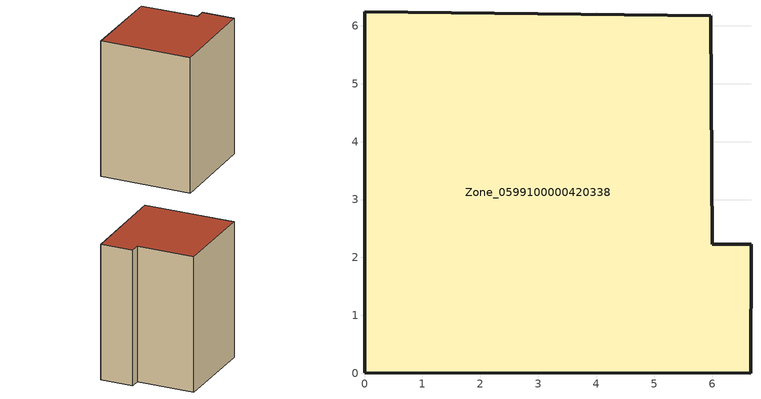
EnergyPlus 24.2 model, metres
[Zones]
Zone_0599100000420338
 floor ground (C_G): 0,0.01 0.01,6.24 5.97,6.17 6,2.23 6.67,2.23 6.67,0 z0
 wall outside (C_F): 6.67,2.23 6,2.23 5.97,6.17 0.01,6.24 0,0.01 6.67,0 6.67,2.23 z0:9.41
 roof outside (C_R): 0,0.01 6.67,0 6.67,2.23 6,2.23 5.97,6.17 0.01,6.24 z9.41
[BUILDING]
Pand.0599100000420338: North Axis=0; Terrain=City; Loads Convergence Tolerance Value=0.04; Temperature Convergence Tolerance Value=0.4; Solar Distribution=FullExterior; Maximum Number of Warmup Days=25; Minimum Number of Warmup Days=1
[Site:Location]
Rotterdam.The.Hague.AP_ZH_NLD Design_Conditions: Latitude=51.96; Longitude=4.45; Time Zone=1; Elevation=-4.5
[SITE:GROUNDTEMPERATURE:BUILDINGSURFACE]
18, 18, 18, 18, 18, 18, 18, 18, 18, 18, 18, 18
[MATERIAL] Thermal Absorptance=0.9; Solar Absorptance=0.7; Visible Absorptance=0.7
Name | Roughness | Thickness | Conductivity | Density | Specific Heat
G.TC.2006-2014 | MediumSmooth | 0.15 | 0.06 | 540 | 1210
F.TC.2006-2014 | Rough | 0.3 | 0.12 | 1920 | 840
R.TC.2006-2014 | MediumRough | 0.2 | 0.08 | 1500 | 1000
[CONSTRUCTION]
C_G: G.TC.2006-2014
C_F: F.TC.2006-2014
C_R: R.TC.2006-2014
[ZONE]
Zone_0599100000420338: Type=1; Multiplier=1; Ceiling Height=Autocalculate; Volume=Autocalculate; Floor Area=autocalculate; Part of Total Floor Area=Yes
[ZONEINFILTRATION:DESIGNFLOWRATE]
Infil_Zone_0599100000420338: Zone or ZoneList or Space or SpaceList=Zone_0599100000420338; Schedule=AlwaysOn; Design Flow Rate Calculation Method=Flow/Area; Flow Rate per Floor Area=0.0015; Constant Term Coefficient=1; Temperature Term Coefficient=0; Velocity Term Coefficient=0; Velocity Squared Term Coefficient=0
[HVACTEMPLATE:ZONE:IDEALLOADSAIRSYSTEM]
Zone_0599100000420338: Maximum Heating Supply Air Temperature=50; Minimum Cooling Supply Air Temperature=13; Maximum Heating Supply Air Humidity Ratio=0.0156; Minimum Cooling Supply Air Humidity Ratio=0.0077; Heating Limit=NoLimit; Cooling Limit=NoLimit; Dehumidification Control Type=ConstantSensibleHeatRatio; Cooling Sensible Heat Ratio=0.7; Dehumidification Setpoint=60; Humidification Control Type=None; Humidification Setpoint=30; Outdoor Air Method=None; Outdoor Air Flow Rate per Person=0.00944; Outdoor Air Flow Rate per Zone Floor Area=0; Outdoor Air Flow Rate per Zone=0; Demand Controlled Ventilation Type=None; Outdoor Air Economizer Type=NoEconomizer; Heat Recovery Type=None; Sensible Heat Recovery Effectiveness=0.7; Latent Heat Recovery Effectiveness=0.65
[ZONECONTROL:THERMOSTAT]
ThermostatControl_Zone_0599100000420338: Zone or ZoneList=Zone_0599100000420338; Control Type Schedule=DualSetpointControlType; Control 1=Thermostat_Zone_0599100000420338; Temperature Difference Between Cutout And Setpoint=0
[THERMOSTATSETPOINT:DUALSETPOINT]
Thermostat_Zone_0599100000420338: Heating Setpoint Temperature Schedule=HeatingSetpoint_Zone_0599100000420338; Cooling Setpoint Temperature Schedule=CoolingSetpoint_Zone_0599100000420338
[SCHEDULE:COMPACT]
HeatingSetpoint_Zone_0599100000420338: Through: 12/31, For: AllDays, Until: 24:00, 21
CoolingSetpoint_Zone_0599100000420338: Through: 12/31, For: AllDays, Until: 24:00, 24
DualSetpointControlType: Through: 12/31, For: AllDays, Until: 24:00, 4
AlwaysOn: Through: 12/31, For: AllDays, Until: 24:00, 1
